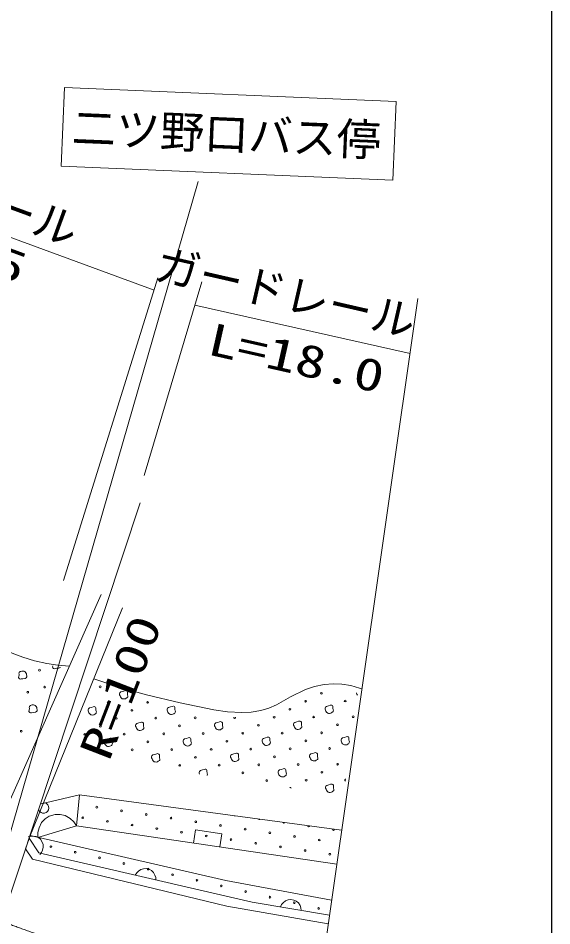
# Model space of a CAD drawing. Units: millimetres, scale not verified. Extents: x 40000 to 680000, y 20000 to 380000.
# Drawn here: x 548785 to 579000, y 267769 to 319138 of the extents above; entities that cross this region are included whole.
import ezdxf
from ezdxf.enums import TextEntityAlignment as Align

# ---------------------------------------------------------------- set-up
doc = ezdxf.new("R2010")
doc.units = ezdxf.units.MM
doc.header["$LTSCALE"] = 1000
doc.linetypes.add('USER5', pattern=[7.000001, 5.508197, -0.688525, 0.114754, -0.688525])
for name, color, linetype, lineweight in [('M-TTL-BAND', 7, 'Continuous', 25), ('S-BGD', 1, 'Continuous', 13), ('S-BGD-HTXT', 6, 'Continuous', 13), ('S-BMK', 3, 'USER5', 13)]:
    doc.layers.add(name, color=color, linetype=linetype, lineweight=lineweight)
doc.styles.add('ＭＳ ゴシック', font='')
doc.styles.get('ＭＳ ゴシック').set_extended_font_data('MS Gothic')

msp = doc.modelspace()

# ---------------------------------------------------------------- linework, layer by layer
at = {"layer": 'M-TTL-BAND'}
msp.add_line((579000, 20000), (579000, 370000), dxfattribs=at)
at = {"layer": 'S-BGD'}
for p, q in [((551416, 315221), (551228, 310754)), ((570185, 314430), (551416, 315221)), ((569997, 309964), (570185, 314430)), ((551228, 310754), (569997, 309964)), ((558971, 309897), (548191, 272489)), ((547892, 273915), (553477, 286529)), ((554687, 285762), (549405, 272734)), ((550083, 274679), (552250, 275189)), ((552091, 273436), (552250, 275189)), ((552250, 275189), (552091, 273436)), ((552250, 275189), (567099, 273179)), ((552091, 273436), (549896, 272776)), ((566823, 271258), (552091, 273436)), ((549460, 272877), (560545, 270333)), ((549206, 272126), (549404, 272719)), ((549965, 271894), (549405, 272727)), ((549209, 272120), (549598, 271540)), ((562039, 269111), (549965, 271894)), ((549598, 271540), (560597, 268883)), ((560545, 270333), (566531, 269225)), ((560597, 268883), (566338, 267880)), ((566409, 268377), (562039, 269111))]:
    msp.add_line(p, q, dxfattribs=at)
for points in [[(547907, 283416), (549052, 282966), (549719, 282760), (550400, 282613), (551031, 282527), (551666, 282462)], [(551166, 282408), (551158, 282392), (551090, 282352), (550972, 282343), (550872, 282329), (550816, 282323), (550780, 282338), (550746, 282362), (550724, 282403), (550740, 282484)], [(553069, 281739), (554550, 281265), (556049, 280849), (557950, 280389), (559872, 279986), (560646, 279888), (561444, 279848), (561981, 279870), (562515, 279953), (562970, 280089), (563403, 280282), (564206, 280733), (565048, 281136), (565569, 281306), (566117, 281420), (566617, 281466), (567117, 281450), (567616, 281364), (568108, 281217), (568174, 281195), (568240, 281173)], [(554937, 280671), (554907, 280651), (554857, 280621), (554780, 280607), (554723, 280611), (554678, 280625), (554617, 280677), (554578, 280733), (554552, 280789), (554525, 280847), (554526, 280901), (554544, 280956), (554604, 281007), (554719, 281037), (554783, 281057)], [(554973, 280995), (554972, 280937), (554975, 280878), (554982, 280832), (554996, 280790), (554993, 280745), (554988, 280718), (554966, 280690), (554937, 280671)], [(567994, 280822), (567968, 280878), (567942, 280937), (567942, 280951)], [(557627, 279794), (557596, 279774), (557546, 279744), (557469, 279730), (557412, 279734), (557367, 279749), (557306, 279800), (557267, 279856), (557242, 279912), (557215, 279971), (557215, 280024), (557233, 280079), (557293, 280131), (557408, 280160), (557503, 280191), (557554, 280205)], [(557600, 280195), (557634, 280180), (557663, 280143), (557661, 280061), (557664, 280002), (557671, 279956), (557685, 279913), (557682, 279868), (557677, 279841), (557655, 279814), (557627, 279794)], [(559054, 276346), (559027, 276405), (559028, 276459), (559046, 276513), (559106, 276565), (559221, 276594), (559316, 276625), (559371, 276640), (559409, 276632), (559447, 276614), (559475, 276577), (559473, 276495), (559477, 276436), (559484, 276390), (559498, 276348), (559495, 276303), (559490, 276276)], [(552091, 273436), (551933, 273663), (551737, 273838), (551450, 274015), (551169, 274074), (550887, 274079), (550547, 273977), (550314, 273817), (550112, 273613), (549970, 273307), (549908, 273055), (549896, 272776)], [(549350, 272808), (549491, 272845), (549628, 272851), (549802, 272830), (549935, 272761), (550049, 272667), (550152, 272513), (550196, 272373), (550210, 272223), (550166, 272052), (550109, 271927), (550020, 271813)], [(560199, 272237), (560308, 272979), (558824, 273198), (558715, 272457)], [(555417, 270637), (555495, 270761), (555592, 270859), (555732, 270962), (555877, 271002), (556024, 271012), (556205, 270970), (556333, 270897), (556446, 270797), (556530, 270642), (556574, 270512), (556587, 270368)], [(563632, 268843), (563702, 268971), (563793, 269075), (563927, 269186), (564069, 269235), (564215, 269253), (564399, 269222), (564531, 269158), (564649, 269065), (564742, 268915), (564794, 268788), (564816, 268644)]]:
    msp.add_lwpolyline(points, dxfattribs=at)
for points in [[(548907, 282155), (548940, 282170), (548995, 282190), (549073, 282191), (549128, 282177), (549170, 282155), (549221, 282094), (549251, 282032), (549266, 281973), (549282, 281910), (549273, 281857), (549246, 281807), (549178, 281766), (549059, 281757), (548960, 281743), (548903, 281738), (548867, 281753), (548833, 281776), (548811, 281818), (548827, 281898), (548834, 281957), (548835, 282003), (548829, 282048), (548839, 282092), (548849, 282118), (548875, 282141)], [(549493, 280243), (549526, 280257), (549581, 280278), (549659, 280279), (549714, 280265), (549756, 280243), (549807, 280182), (549836, 280119), (549852, 280060), (549868, 279998), (549858, 279945), (549831, 279894), (549763, 279854), (549645, 279845), (549546, 279831), (549489, 279825), (549453, 279840), (549419, 279864), (549397, 279905), (549413, 279986), (549420, 280045), (549421, 280091), (549415, 280135), (549425, 280179), (549435, 280205), (549461, 280228)], [(553155, 279765), (553124, 279744), (553074, 279715), (552997, 279700), (552940, 279704), (552895, 279719), (552834, 279770), (552795, 279827), (552770, 279882), (552743, 279941), (552743, 279995), (552761, 280049), (552821, 280101), (552936, 280130), (553031, 280161), (553086, 280176), (553124, 280168), (553162, 280150), (553191, 280113), (553189, 280031), (553192, 279972), (553199, 279926), (553213, 279884), (553210, 279838), (553205, 279811), (553183, 279784)], [(566571, 279854), (566540, 279834), (566490, 279804), (566413, 279790), (566356, 279794), (566311, 279808), (566250, 279860), (566211, 279916), (566186, 279972), (566159, 280030), (566159, 280084), (566177, 280139), (566237, 280190), (566352, 280220), (566447, 280250), (566502, 280265), (566540, 280257), (566578, 280239), (566607, 280202), (566605, 280120), (566608, 280061), (566615, 280016), (566629, 279973), (566626, 279928), (566621, 279901), (566599, 279874)], [(555844, 278888), (555813, 278868), (555763, 278838), (555686, 278824), (555629, 278828), (555584, 278842), (555523, 278894), (555484, 278950), (555459, 279006), (555432, 279064), (555432, 279118), (555450, 279173), (555510, 279224), (555625, 279254), (555721, 279285), (555775, 279299), (555813, 279291), (555851, 279274), (555880, 279237), (555878, 279154), (555881, 279095), (555888, 279050), (555902, 279007), (555899, 278962), (555894, 278935), (555872, 278908)], [(560316, 278918), (560285, 278897), (560235, 278868), (560158, 278854), (560102, 278858), (560056, 278872), (559996, 278924), (559956, 278980), (559931, 279035), (559904, 279094), (559904, 279148), (559922, 279203), (559982, 279254), (560097, 279284), (560193, 279314), (560247, 279329), (560285, 279321), (560323, 279303), (560352, 279266), (560350, 279184), (560353, 279125), (560361, 279079), (560374, 279037), (560371, 278992), (560366, 278964), (560344, 278937)], [(564788, 278948), (564757, 278927), (564707, 278898), (564630, 278883), (564574, 278887), (564528, 278902), (564468, 278953), (564428, 279010), (564403, 279065), (564376, 279124), (564376, 279178), (564394, 279232), (564454, 279284), (564569, 279313), (564665, 279344), (564719, 279359), (564757, 279351), (564795, 279333), (564824, 279296), (564822, 279214), (564825, 279155), (564833, 279109), (564846, 279067), (564843, 279022), (564838, 278994), (564817, 278967)], [(558533, 278012), (558503, 277991), (558452, 277962), (558375, 277947), (558319, 277951), (558273, 277966), (558213, 278017), (558173, 278074), (558148, 278129), (558121, 278188), (558121, 278242), (558139, 278296), (558199, 278348), (558314, 278377), (558410, 278408), (558465, 278423), (558503, 278415), (558540, 278397), (558569, 278360), (558567, 278278), (558570, 278219), (558578, 278173), (558591, 278131), (558589, 278085), (558584, 278058), (558562, 278031)], [(563005, 278041), (562975, 278021), (562924, 277991), (562847, 277977), (562791, 277981), (562746, 277996), (562685, 278047), (562645, 278103), (562620, 278159), (562593, 278218), (562593, 278271), (562611, 278326), (562671, 278377), (562786, 278407), (562882, 278438), (562937, 278453), (562975, 278444), (563012, 278427), (563041, 278390), (563039, 278308), (563042, 278249), (563050, 278203), (563063, 278160), (563061, 278115), (563056, 278088), (563034, 278061)], [(567477, 278071), (567447, 278051), (567396, 278021), (567319, 278007), (567263, 278011), (567218, 278026), (567157, 278077), (567117, 278133), (567092, 278189), (567065, 278247), (567066, 278301), (567083, 278356), (567143, 278407), (567258, 278437), (567354, 278468), (567409, 278483), (567447, 278474), (567484, 278457), (567513, 278420), (567511, 278337), (567514, 278279), (567522, 278233), (567535, 278190), (567533, 278145), (567528, 278118), (567506, 278091)], [(554061, 277982), (554031, 277961), (553980, 277932), (553903, 277917), (553847, 277921), (553801, 277936), (553741, 277988), (553701, 278044), (553676, 278099), (553649, 278158), (553649, 278212), (553667, 278266), (553727, 278318), (553842, 278348), (553938, 278378), (553992, 278393), (554030, 278385), (554068, 278367), (554097, 278330), (554095, 278248), (554098, 278189), (554106, 278143), (554119, 278101), (554116, 278056), (554112, 278028), (554090, 278001)], [(556750, 277105), (556720, 277085), (556669, 277055), (556592, 277041), (556536, 277045), (556491, 277060), (556430, 277111), (556390, 277167), (556365, 277223), (556338, 277282), (556339, 277335), (556356, 277390), (556417, 277441), (556531, 277471), (556627, 277502), (556682, 277517), (556720, 277508), (556757, 277491), (556786, 277454), (556784, 277371), (556787, 277313), (556795, 277267), (556809, 277224), (556806, 277179), (556801, 277152), (556779, 277125)], [(561222, 277135), (561192, 277115), (561141, 277085), (561064, 277071), (561008, 277075), (560963, 277089), (560902, 277141), (560862, 277197), (560837, 277253), (560810, 277311), (560811, 277365), (560828, 277420), (560889, 277471), (561003, 277501), (561099, 277531), (561154, 277546), (561192, 277538), (561229, 277520), (561258, 277483), (561256, 277401), (561259, 277342), (561267, 277297), (561281, 277254), (561278, 277209), (561273, 277182), (561251, 277155)], [(565694, 277165), (565664, 277144), (565613, 277115), (565536, 277101), (565480, 277104), (565435, 277119), (565374, 277171), (565334, 277227), (565309, 277282), (565282, 277341), (565283, 277395), (565300, 277450), (565361, 277501), (565475, 277531), (565571, 277561), (565626, 277576), (565664, 277568), (565701, 277550), (565730, 277513), (565728, 277431), (565731, 277372), (565739, 277326), (565753, 277284), (565750, 277239), (565745, 277211), (565723, 277184)], [(563911, 276258), (563881, 276238), (563831, 276209), (563754, 276194), (563697, 276198), (563652, 276213), (563591, 276264), (563552, 276321), (563526, 276376), (563499, 276435), (563500, 276489), (563518, 276543), (563578, 276595), (563693, 276624), (563788, 276655), (563843, 276670), (563881, 276661), (563919, 276644), (563947, 276607), (563945, 276525), (563949, 276466), (563956, 276420), (563970, 276377), (563967, 276332), (563962, 276305), (563940, 276278)], [(566600, 275382), (566570, 275362), (566520, 275332), (566443, 275318), (566386, 275322), (566341, 275336), (566280, 275388), (566241, 275444), (566215, 275500), (566189, 275558), (566189, 275612), (566207, 275667), (566267, 275718), (566382, 275748), (566477, 275778), (566532, 275793), (566570, 275785), (566608, 275767), (566636, 275730), (566635, 275648), (566638, 275589), (566645, 275544), (566659, 275501), (566656, 275456), (566651, 275429), (566629, 275402)]]:
    msp.add_lwpolyline(points, close=True, dxfattribs=at)
for centre in [(549993, 282237), (549330, 280988), (550286, 281281), (553428, 281294), (565062, 280477), (565953, 280930), (567298, 280492), (553881, 280403), (555226, 279965), (556117, 280418), (564170, 280024), (554335, 279511), (556571, 279526), (558807, 279541), (563279, 279571), (565515, 279586), (567751, 279601), (553443, 279058), (557915, 279088), (562387, 279118), (566859, 279148), (548960, 278783), (552552, 278605), (554788, 278620), (557024, 278635), (559260, 278650), (561496, 278665), (563732, 278680), (565968, 278694), (556132, 278182), (560604, 278212), (565076, 278241), (555241, 277729), (557477, 277743), (559713, 277758), (561949, 277773), (564185, 277788), (566421, 277803), (557930, 276852), (558822, 277305), (560166, 276867), (562402, 276882), (563294, 277335), (564638, 276897), (566874, 276912), (561511, 276429), (565983, 276458), (562855, 275990), (565091, 276005), (553242, 274486), (554641, 274279), (552439, 273890), (556040, 274072), (557439, 273866), (553838, 273683), (555237, 273476), (556636, 273269), (558838, 273659), (560237, 273452), (561636, 273245), (558035, 273063), (559434, 272856), (563035, 273038), (564434, 272831), (550639, 272252), (560833, 272649), (562232, 272442), (563631, 272235), (565833, 272625), (552018, 271934), (565030, 272029), (566429, 271822), (553396, 271616), (554774, 271299), (556152, 270981), (557530, 270663), (558908, 270346), (560286, 270028), (561664, 269710), (563042, 269393), (564420, 269075), (565798, 268757)]:
    msp.add_circle(centre, 49.8, dxfattribs=at)
for centre, radius, start, end in [((561043, 279556), 49.8, 152.4914, 22.6863), ((567327, 276020), 49.8, 70.8584, 273.5662), ((564200, 275552), 49.8, 18.7733, 144.3078), ((550223, 274441), 298, 202.1588, 75.5244), ((561040, 274048), 49.8, 247.8974, 276.6892), ((562439, 273841), 49.8, 210.6325, 313.9541), ((563838, 273634), 49.8, 188.0784, 336.5082), ((565237, 273428), 49.8, 167.92, 356.6666), ((566636, 273221), 49.8, 147.1718, 17.4148)]:
    msp.add_arc(centre, radius, start, end, dxfattribs=at)
at = {"layer": 'S-BGD-HTXT'}
for p, q in [((534573, 311796), (556480, 303749)), ((556696, 304444), (551361, 287304)), ((559188, 304209), (555920, 293249)), ((561423, 233650), (571420, 303280)), ((558797, 302898), (570973, 300168)), ((547851, 268012), (555690, 291718))]:
    msp.add_line(p, q, dxfattribs=at)
at = {"layer": 'S-BMK'}
msp.add_arc((575945, 342236), 79347, 249.24101, 262.05185, dxfattribs=at)

# ---------------------------------------------------------------- texts
at = {"layer": 'S-BGD', "style": 'ＭＳ ゴシック'}
msp.add_text('二ツ野口バス停', height=1833, rotation=357.6, dxfattribs=at).set_placement((551771, 311496), align=Align.BOTTOM_LEFT)
at = {"layer": 'S-BGD-HTXT', "style": 'ＭＳ ゴシック'}
for rotation, p in [(339.9, (537501, 310799)), (347.1, (556298, 303835))]:
    msp.add_text('ガードレール', height=1833, rotation=rotation, dxfattribs=at).set_placement(p, align=Align.BOTTOM_LEFT)
at = {"layer": 'S-BGD-HTXT', "style": 'ＭＳ ゴシック', "width": 1.35}
for s, rotation, p in [('L=28.5', 339.8, (539148, 307016)), ('L=18.0', 347.3, (559295, 299590)), ('R=100', 68.9, (554439, 276816))]:
    msp.add_text(s, height=1833, rotation=rotation, dxfattribs=at).set_placement(p, align=Align.BOTTOM_LEFT)

doc.saveas('drawing.dxf')
